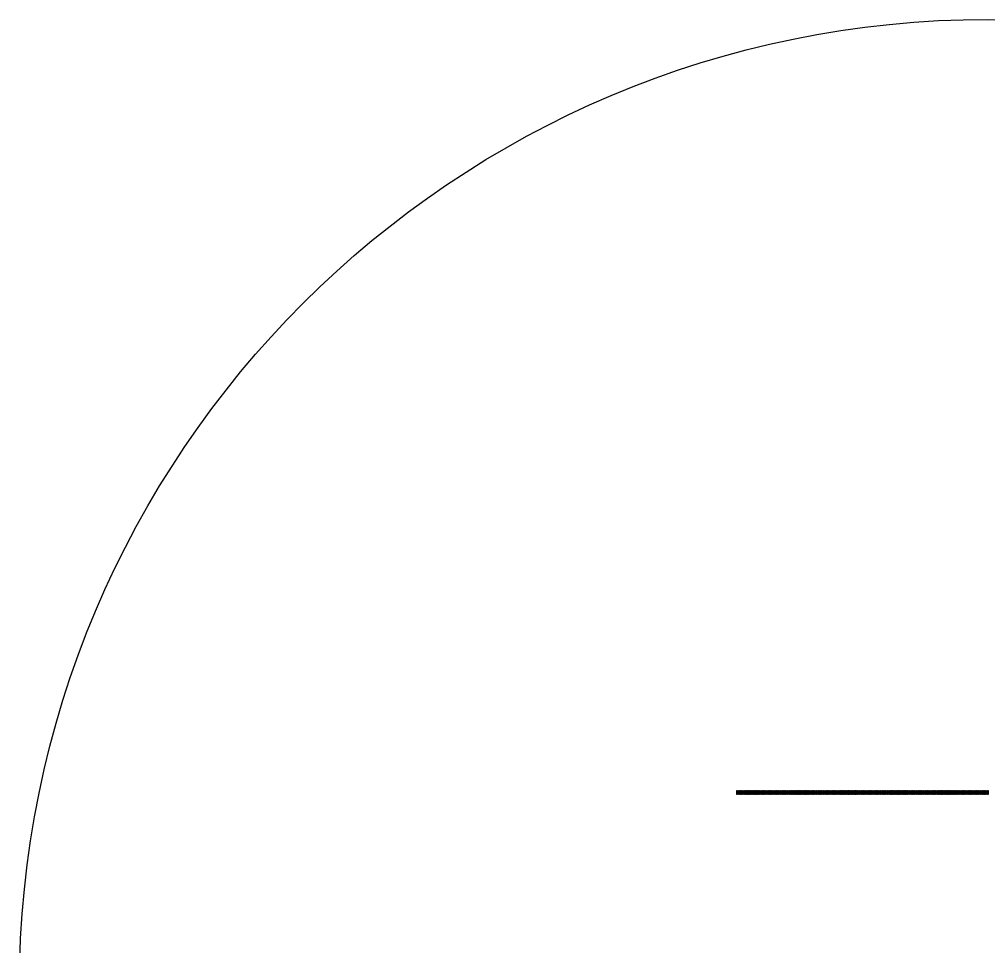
# Model space of a CAD drawing. Header units: millimetres. Extents: x 26241 to 236241, y 30294 to 280394.
# Drawn here: x 186241 to 211249, y 56369 to 80294 of the extents above; entities that cross this region are included whole.
import ezdxf

# ---------------------------------------------------------------- set-up
doc = ezdxf.new("R2010")
doc.units = ezdxf.units.MM
doc.layers.add('CLEAR', color=140, linetype='Continuous')
doc.layers.add('OPAQUE', color=10, linetype='Continuous')

msp = doc.modelspace()

# ---------------------------------------------------------------- linework, layer by layer
at = {"layer": 'CLEAR'}
for p, q in [((204749, 60292), (204749, 60396)), ((204749, 60396), (204759, 60396)), ((204759, 60292), (204749, 60292)), ((204759, 60396), (204759, 60292)), ((204779, 60292), (204779, 60396)), ((204779, 60396), (204789, 60396)), ((204789, 60292), (204779, 60292)), ((204789, 60396), (204789, 60292)), ((204809, 60292), (204809, 60396)), ((204809, 60396), (204819, 60396)), ((204819, 60292), (204809, 60292)), ((204819, 60396), (204819, 60292)), ((204839, 60292), (204839, 60396)), ((204839, 60396), (204849, 60396)), ((204849, 60292), (204839, 60292)), ((204849, 60396), (204849, 60292)), ((204869, 60292), (204869, 60396)), ((204869, 60396), (204879, 60396)), ((204879, 60292), (204869, 60292)), ((204879, 60396), (204879, 60292)), ((204899, 60292), (204899, 60396)), ((204899, 60396), (204909, 60396)), ((204909, 60292), (204899, 60292)), ((204909, 60396), (204909, 60292)), ((204929, 60292), (204929, 60396)), ((204929, 60396), (204939, 60396)), ((204939, 60292), (204929, 60292)), ((204939, 60396), (204939, 60292)), ((204959, 60292), (204959, 60396)), ((204959, 60396), (204969, 60396)), ((204969, 60292), (204959, 60292)), ((204969, 60396), (204969, 60292)), ((204989, 60292), (204989, 60396)), ((204989, 60396), (204999, 60396)), ((204999, 60292), (204989, 60292)), ((204999, 60396), (204999, 60292)), ((205019, 60292), (205019, 60396)), ((205019, 60396), (205029, 60396)), ((205029, 60292), (205019, 60292)), ((205029, 60396), (205029, 60292)), ((205049, 60292), (205049, 60396)), ((205049, 60396), (205059, 60396)), ((205059, 60292), (205049, 60292)), ((205059, 60396), (205059, 60292)), ((205079, 60292), (205079, 60396)), ((205079, 60396), (205089, 60396)), ((205089, 60292), (205079, 60292)), ((205089, 60396), (205089, 60292)), ((205109, 60292), (205109, 60396)), ((205109, 60396), (205119, 60396)), ((205119, 60292), (205109, 60292)), ((205119, 60396), (205119, 60292)), ((205139, 60292), (205139, 60396)), ((205139, 60396), (205149, 60396)), ((205149, 60292), (205139, 60292)), ((205149, 60396), (205149, 60292)), ((205169, 60292), (205169, 60396)), ((205169, 60396), (205179, 60396)), ((205179, 60292), (205169, 60292)), ((205179, 60396), (205179, 60292)), ((205199, 60292), (205199, 60396)), ((205199, 60396), (205209, 60396)), ((205209, 60292), (205199, 60292)), ((205209, 60396), (205209, 60292)), ((205229, 60292), (205229, 60396)), ((205229, 60396), (205239, 60396)), ((205239, 60292), (205229, 60292)), ((205239, 60396), (205239, 60292)), ((205259, 60292), (205259, 60396)), ((205259, 60396), (205269, 60396)), ((205269, 60292), (205259, 60292)), ((205269, 60396), (205269, 60292)), ((205289, 60292), (205289, 60396)), ((205289, 60396), (205299, 60396)), ((205299, 60292), (205289, 60292)), ((205299, 60396), (205299, 60292)), ((205319, 60292), (205319, 60396)), ((205319, 60396), (205329, 60396)), ((205329, 60292), (205319, 60292)), ((205329, 60396), (205329, 60292)), ((205349, 60292), (205349, 60396)), ((205349, 60396), (205359, 60396)), ((205359, 60292), (205349, 60292)), ((205359, 60396), (205359, 60292)), ((205379, 60292), (205379, 60396)), ((205379, 60396), (205389, 60396)), ((205389, 60292), (205379, 60292)), ((205389, 60396), (205389, 60292)), ((205409, 60292), (205409, 60396)), ((205409, 60396), (205419, 60396)), ((205419, 60292), (205409, 60292)), ((205419, 60396), (205419, 60292)), ((205439, 60292), (205439, 60396)), ((205439, 60396), (205449, 60396)), ((205449, 60292), (205439, 60292)), ((205449, 60396), (205449, 60292)), ((205469, 60292), (205469, 60396)), ((205469, 60396), (205479, 60396)), ((205479, 60292), (205469, 60292)), ((205479, 60396), (205479, 60292)), ((205499, 60292), (205499, 60396)), ((205499, 60396), (205509, 60396)), ((205509, 60292), (205499, 60292)), ((205509, 60396), (205509, 60292)), ((205529, 60292), (205529, 60396)), ((205529, 60396), (205539, 60396)), ((205539, 60292), (205529, 60292)), ((205539, 60396), (205539, 60292)), ((205559, 60292), (205559, 60396)), ((205559, 60396), (205569, 60396)), ((205569, 60292), (205559, 60292)), ((205569, 60396), (205569, 60292)), ((205589, 60292), (205589, 60396)), ((205589, 60396), (205599, 60396)), ((205599, 60292), (205589, 60292)), ((205599, 60396), (205599, 60292)), ((205619, 60292), (205619, 60396)), ((205619, 60396), (205629, 60396)), ((205629, 60292), (205619, 60292)), ((205629, 60396), (205629, 60292)), ((205649, 60292), (205649, 60396)), ((205649, 60396), (205659, 60396)), ((205659, 60292), (205649, 60292)), ((205659, 60396), (205659, 60292)), ((205679, 60292), (205679, 60396)), ((205679, 60396), (205689, 60396)), ((205689, 60292), (205679, 60292)), ((205689, 60396), (205689, 60292)), ((205709, 60292), (205709, 60396)), ((205709, 60396), (205719, 60396)), ((205719, 60292), (205709, 60292)), ((205719, 60396), (205719, 60292)), ((205739, 60292), (205739, 60396)), ((205739, 60396), (205749, 60396)), ((205749, 60292), (205739, 60292)), ((205749, 60396), (205749, 60292)), ((205769, 60292), (205769, 60396)), ((205769, 60396), (205779, 60396)), ((205779, 60292), (205769, 60292)), ((205779, 60396), (205779, 60292)), ((205799, 60292), (205799, 60396)), ((205799, 60396), (205809, 60396)), ((205809, 60292), (205799, 60292)), ((205809, 60396), (205809, 60292)), ((205829, 60292), (205829, 60396)), ((205829, 60396), (205839, 60396)), ((205839, 60292), (205829, 60292)), ((205839, 60396), (205839, 60292)), ((205859, 60292), (205859, 60396)), ((205859, 60396), (205869, 60396)), ((205869, 60292), (205859, 60292)), ((205869, 60396), (205869, 60292)), ((205889, 60292), (205889, 60396)), ((205889, 60396), (205899, 60396)), ((205899, 60292), (205889, 60292)), ((205899, 60396), (205899, 60292)), ((205919, 60292), (205919, 60396)), ((205919, 60396), (205929, 60396)), ((205929, 60292), (205919, 60292)), ((205929, 60396), (205929, 60292)), ((205949, 60292), (205949, 60396)), ((205949, 60396), (205959, 60396)), ((205959, 60292), (205949, 60292)), ((205959, 60396), (205959, 60292)), ((205979, 60292), (205979, 60396)), ((205979, 60396), (205989, 60396)), ((205989, 60292), (205979, 60292)), ((205989, 60396), (205989, 60292)), ((206009, 60292), (206009, 60396)), ((206009, 60396), (206019, 60396)), ((206019, 60292), (206009, 60292)), ((206019, 60396), (206019, 60292)), ((206039, 60292), (206039, 60396)), ((206039, 60396), (206049, 60396)), ((206049, 60292), (206039, 60292)), ((206049, 60396), (206049, 60292)), ((206069, 60292), (206069, 60396)), ((206069, 60396), (206079, 60396)), ((206079, 60292), (206069, 60292)), ((206079, 60396), (206079, 60292)), ((206099, 60292), (206099, 60396)), ((206099, 60396), (206109, 60396)), ((206109, 60292), (206099, 60292)), ((206109, 60396), (206109, 60292)), ((206129, 60292), (206129, 60396)), ((206129, 60396), (206139, 60396)), ((206139, 60292), (206129, 60292)), ((206139, 60396), (206139, 60292)), ((206159, 60292), (206159, 60396)), ((206159, 60396), (206169, 60396)), ((206169, 60292), (206159, 60292)), ((206169, 60396), (206169, 60292)), ((206189, 60292), (206189, 60396)), ((206189, 60396), (206199, 60396)), ((206199, 60292), (206189, 60292)), ((206199, 60396), (206199, 60292)), ((206219, 60292), (206219, 60396)), ((206219, 60396), (206229, 60396)), ((206229, 60292), (206219, 60292)), ((206229, 60396), (206229, 60292)), ((206249, 60292), (206249, 60396)), ((206249, 60396), (206259, 60396)), ((206259, 60292), (206249, 60292)), ((206259, 60396), (206259, 60292)), ((206279, 60292), (206279, 60396)), ((206279, 60396), (206289, 60396)), ((206289, 60292), (206279, 60292)), ((206289, 60396), (206289, 60292)), ((206309, 60292), (206309, 60396)), ((206309, 60396), (206319, 60396)), ((206319, 60292), (206309, 60292)), ((206319, 60396), (206319, 60292)), ((206339, 60292), (206339, 60396)), ((206339, 60396), (206349, 60396)), ((206349, 60292), (206339, 60292)), ((206349, 60396), (206349, 60292)), ((206369, 60292), (206369, 60396)), ((206369, 60396), (206379, 60396)), ((206379, 60292), (206369, 60292)), ((206379, 60396), (206379, 60292)), ((206399, 60292), (206399, 60396)), ((206399, 60396), (206409, 60396)), ((206409, 60292), (206399, 60292)), ((206409, 60396), (206409, 60292)), ((206429, 60292), (206429, 60396)), ((206429, 60396), (206439, 60396)), ((206439, 60292), (206429, 60292)), ((206439, 60396), (206439, 60292)), ((206459, 60292), (206459, 60396)), ((206459, 60396), (206469, 60396)), ((206469, 60292), (206459, 60292)), ((206469, 60396), (206469, 60292)), ((206489, 60292), (206489, 60396)), ((206489, 60396), (206499, 60396)), ((206499, 60292), (206489, 60292)), ((206499, 60396), (206499, 60292)), ((206519, 60292), (206519, 60396)), ((206519, 60396), (206529, 60396)), ((206529, 60292), (206519, 60292)), ((206529, 60396), (206529, 60292)), ((206549, 60292), (206549, 60396)), ((206549, 60396), (206559, 60396)), ((206559, 60292), (206549, 60292)), ((206559, 60396), (206559, 60292)), ((206579, 60292), (206579, 60396)), ((206579, 60396), (206589, 60396)), ((206589, 60292), (206579, 60292)), ((206589, 60396), (206589, 60292)), ((206609, 60292), (206609, 60396)), ((206609, 60396), (206619, 60396)), ((206619, 60292), (206609, 60292)), ((206619, 60396), (206619, 60292)), ((206639, 60292), (206639, 60396)), ((206639, 60396), (206649, 60396)), ((206649, 60292), (206639, 60292)), ((206649, 60396), (206649, 60292)), ((206669, 60292), (206669, 60396)), ((206669, 60396), (206679, 60396)), ((206679, 60292), (206669, 60292)), ((206679, 60396), (206679, 60292)), ((206699, 60292), (206699, 60396)), ((206699, 60396), (206709, 60396)), ((206709, 60292), (206699, 60292)), ((206709, 60396), (206709, 60292)), ((206729, 60292), (206729, 60396)), ((206729, 60396), (206739, 60396)), ((206739, 60292), (206729, 60292)), ((206739, 60396), (206739, 60292)), ((206759, 60292), (206759, 60396)), ((206759, 60396), (206769, 60396)), ((206769, 60292), (206759, 60292)), ((206769, 60396), (206769, 60292)), ((206789, 60292), (206789, 60396)), ((206789, 60396), (206799, 60396)), ((206799, 60292), (206789, 60292)), ((206799, 60396), (206799, 60292)), ((206819, 60292), (206819, 60396)), ((206819, 60396), (206829, 60396)), ((206829, 60292), (206819, 60292)), ((206829, 60396), (206829, 60292)), ((206849, 60292), (206849, 60396)), ((206849, 60396), (206859, 60396)), ((206859, 60292), (206849, 60292)), ((206859, 60396), (206859, 60292)), ((206879, 60292), (206879, 60396)), ((206879, 60396), (206889, 60396)), ((206889, 60292), (206879, 60292)), ((206889, 60396), (206889, 60292)), ((206909, 60292), (206909, 60396)), ((206909, 60396), (206919, 60396)), ((206919, 60292), (206909, 60292)), ((206919, 60396), (206919, 60292)), ((206939, 60292), (206939, 60396)), ((206939, 60396), (206949, 60396)), ((206949, 60292), (206939, 60292)), ((206949, 60396), (206949, 60292)), ((206969, 60292), (206969, 60396)), ((206969, 60396), (206979, 60396)), ((206979, 60292), (206969, 60292)), ((206979, 60396), (206979, 60292)), ((206999, 60292), (206999, 60396)), ((206999, 60396), (207009, 60396)), ((207009, 60292), (206999, 60292)), ((207009, 60396), (207009, 60292)), ((207029, 60292), (207029, 60396)), ((207029, 60396), (207039, 60396)), ((207039, 60292), (207029, 60292)), ((207039, 60396), (207039, 60292)), ((207059, 60292), (207059, 60396)), ((207059, 60396), (207069, 60396)), ((207069, 60292), (207059, 60292)), ((207069, 60396), (207069, 60292)), ((207089, 60292), (207089, 60396)), ((207089, 60396), (207099, 60396)), ((207099, 60292), (207089, 60292)), ((207099, 60396), (207099, 60292)), ((207119, 60292), (207119, 60396)), ((207119, 60396), (207129, 60396)), ((207129, 60292), (207119, 60292)), ((207129, 60396), (207129, 60292)), ((207149, 60292), (207149, 60396)), ((207149, 60396), (207159, 60396)), ((207159, 60292), (207149, 60292)), ((207159, 60396), (207159, 60292)), ((207179, 60292), (207179, 60396)), ((207179, 60396), (207189, 60396)), ((207189, 60292), (207179, 60292)), ((207189, 60396), (207189, 60292)), ((207209, 60292), (207209, 60396)), ((207209, 60396), (207219, 60396)), ((207219, 60292), (207209, 60292)), ((207219, 60396), (207219, 60292)), ((207239, 60292), (207239, 60396)), ((207239, 60396), (207249, 60396)), ((207249, 60292), (207239, 60292)), ((207249, 60396), (207249, 60292)), ((207269, 60292), (207269, 60396)), ((207269, 60396), (207279, 60396)), ((207279, 60292), (207269, 60292)), ((207279, 60396), (207279, 60292)), ((207299, 60292), (207299, 60396)), ((207299, 60396), (207309, 60396)), ((207309, 60292), (207299, 60292)), ((207309, 60396), (207309, 60292)), ((207329, 60292), (207329, 60396)), ((207329, 60396), (207339, 60396)), ((207339, 60292), (207329, 60292)), ((207339, 60396), (207339, 60292)), ((207359, 60292), (207359, 60396)), ((207359, 60396), (207369, 60396)), ((207369, 60292), (207359, 60292)), ((207369, 60396), (207369, 60292)), ((207389, 60292), (207389, 60396)), ((207389, 60396), (207399, 60396)), ((207399, 60292), (207389, 60292)), ((207399, 60396), (207399, 60292)), ((207419, 60292), (207419, 60396)), ((207419, 60396), (207429, 60396)), ((207429, 60292), (207419, 60292)), ((207429, 60396), (207429, 60292)), ((207449, 60292), (207449, 60396)), ((207449, 60396), (207459, 60396)), ((207459, 60292), (207449, 60292)), ((207459, 60396), (207459, 60292)), ((207479, 60292), (207479, 60396)), ((207479, 60396), (207489, 60396)), ((207489, 60292), (207479, 60292)), ((207489, 60396), (207489, 60292)), ((207509, 60292), (207509, 60396)), ((207509, 60396), (207519, 60396)), ((207519, 60292), (207509, 60292)), ((207519, 60396), (207519, 60292)), ((207539, 60292), (207539, 60396)), ((207539, 60396), (207549, 60396)), ((207549, 60292), (207539, 60292)), ((207549, 60396), (207549, 60292)), ((207569, 60292), (207569, 60396)), ((207569, 60396), (207579, 60396)), ((207579, 60292), (207569, 60292)), ((207579, 60396), (207579, 60292)), ((207599, 60292), (207599, 60396)), ((207599, 60396), (207609, 60396)), ((207609, 60292), (207599, 60292)), ((207609, 60396), (207609, 60292)), ((207629, 60292), (207629, 60396)), ((207629, 60396), (207639, 60396)), ((207639, 60292), (207629, 60292)), ((207639, 60396), (207639, 60292)), ((207659, 60292), (207659, 60396)), ((207659, 60396), (207669, 60396)), ((207669, 60292), (207659, 60292)), ((207669, 60396), (207669, 60292)), ((207689, 60292), (207689, 60396)), ((207689, 60396), (207699, 60396)), ((207699, 60292), (207689, 60292)), ((207699, 60396), (207699, 60292)), ((207719, 60292), (207719, 60396)), ((207719, 60396), (207729, 60396)), ((207729, 60292), (207719, 60292)), ((207729, 60396), (207729, 60292)), ((207749, 60292), (207749, 60396)), ((207749, 60396), (207759, 60396)), ((207759, 60292), (207749, 60292)), ((207759, 60396), (207759, 60292)), ((207779, 60292), (207779, 60396)), ((207779, 60396), (207789, 60396)), ((207789, 60292), (207779, 60292)), ((207789, 60396), (207789, 60292)), ((207809, 60292), (207809, 60396)), ((207809, 60396), (207819, 60396)), ((207819, 60292), (207809, 60292)), ((207819, 60396), (207819, 60292)), ((207839, 60292), (207839, 60396)), ((207839, 60396), (207849, 60396)), ((207849, 60292), (207839, 60292)), ((207849, 60396), (207849, 60292)), ((207869, 60292), (207869, 60396)), ((207869, 60396), (207879, 60396)), ((207879, 60292), (207869, 60292)), ((207879, 60396), (207879, 60292)), ((207899, 60292), (207899, 60396)), ((207899, 60396), (207909, 60396)), ((207909, 60292), (207899, 60292)), ((207909, 60396), (207909, 60292)), ((207929, 60292), (207929, 60396)), ((207929, 60396), (207939, 60396)), ((207939, 60292), (207929, 60292)), ((207939, 60396), (207939, 60292)), ((207959, 60292), (207959, 60396)), ((207959, 60396), (207969, 60396)), ((207969, 60292), (207959, 60292)), ((207969, 60396), (207969, 60292)), ((207989, 60292), (207989, 60396)), ((207989, 60396), (207999, 60396)), ((207999, 60292), (207989, 60292)), ((207999, 60396), (207999, 60292)), ((208019, 60292), (208019, 60396)), ((208019, 60396), (208029, 60396)), ((208029, 60292), (208019, 60292)), ((208029, 60396), (208029, 60292)), ((208049, 60292), (208049, 60396)), ((208049, 60396), (208059, 60396)), ((208059, 60292), (208049, 60292)), ((208059, 60396), (208059, 60292)), ((208079, 60292), (208079, 60396)), ((208079, 60396), (208089, 60396)), ((208089, 60292), (208079, 60292)), ((208089, 60396), (208089, 60292)), ((208109, 60292), (208109, 60396)), ((208109, 60396), (208119, 60396)), ((208119, 60292), (208109, 60292)), ((208119, 60396), (208119, 60292)), ((208139, 60292), (208139, 60396)), ((208139, 60396), (208149, 60396)), ((208149, 60292), (208139, 60292)), ((208149, 60396), (208149, 60292)), ((208169, 60292), (208169, 60396)), ((208169, 60396), (208179, 60396)), ((208179, 60292), (208169, 60292)), ((208179, 60396), (208179, 60292)), ((208199, 60292), (208199, 60396)), ((208199, 60396), (208209, 60396)), ((208209, 60292), (208199, 60292)), ((208209, 60396), (208209, 60292)), ((208229, 60292), (208229, 60396)), ((208229, 60396), (208239, 60396)), ((208239, 60292), (208229, 60292)), ((208239, 60396), (208239, 60292)), ((208259, 60292), (208259, 60396)), ((208259, 60396), (208269, 60396)), ((208269, 60292), (208259, 60292)), ((208269, 60396), (208269, 60292)), ((208289, 60292), (208289, 60396)), ((208289, 60396), (208299, 60396)), ((208299, 60292), (208289, 60292)), ((208299, 60396), (208299, 60292)), ((208319, 60292), (208319, 60396)), ((208319, 60396), (208329, 60396)), ((208329, 60292), (208319, 60292)), ((208329, 60396), (208329, 60292)), ((208349, 60292), (208349, 60396)), ((208349, 60396), (208359, 60396)), ((208359, 60292), (208349, 60292)), ((208359, 60396), (208359, 60292)), ((208379, 60292), (208379, 60396)), ((208379, 60396), (208389, 60396)), ((208389, 60292), (208379, 60292)), ((208389, 60396), (208389, 60292)), ((208409, 60292), (208409, 60396)), ((208409, 60396), (208419, 60396)), ((208419, 60292), (208409, 60292)), ((208419, 60396), (208419, 60292)), ((208439, 60292), (208439, 60396)), ((208439, 60396), (208449, 60396)), ((208449, 60292), (208439, 60292)), ((208449, 60396), (208449, 60292)), ((208469, 60292), (208469, 60396)), ((208469, 60396), (208479, 60396)), ((208479, 60292), (208469, 60292)), ((208479, 60396), (208479, 60292)), ((208499, 60292), (208499, 60396)), ((208499, 60396), (208509, 60396)), ((208509, 60292), (208499, 60292)), ((208509, 60396), (208509, 60292)), ((208529, 60292), (208529, 60396)), ((208529, 60396), (208539, 60396)), ((208539, 60292), (208529, 60292)), ((208539, 60396), (208539, 60292)), ((208559, 60292), (208559, 60396)), ((208559, 60396), (208569, 60396)), ((208569, 60292), (208559, 60292)), ((208569, 60396), (208569, 60292)), ((208589, 60292), (208589, 60396)), ((208589, 60396), (208599, 60396)), ((208599, 60292), (208589, 60292)), ((208599, 60396), (208599, 60292)), ((208619, 60292), (208619, 60396)), ((208619, 60396), (208629, 60396)), ((208629, 60292), (208619, 60292)), ((208629, 60396), (208629, 60292)), ((208649, 60292), (208649, 60396)), ((208649, 60396), (208659, 60396)), ((208659, 60292), (208649, 60292)), ((208659, 60396), (208659, 60292)), ((208679, 60292), (208679, 60396)), ((208679, 60396), (208689, 60396)), ((208689, 60292), (208679, 60292)), ((208689, 60396), (208689, 60292)), ((208709, 60292), (208709, 60396)), ((208709, 60396), (208719, 60396)), ((208719, 60292), (208709, 60292)), ((208719, 60396), (208719, 60292)), ((208739, 60292), (208739, 60396)), ((208739, 60396), (208749, 60396)), ((208749, 60292), (208739, 60292)), ((208749, 60396), (208749, 60292)), ((208769, 60292), (208769, 60396)), ((208769, 60396), (208779, 60396)), ((208779, 60292), (208769, 60292)), ((208779, 60396), (208779, 60292)), ((208799, 60292), (208799, 60396)), ((208799, 60396), (208809, 60396)), ((208809, 60292), (208799, 60292)), ((208809, 60396), (208809, 60292)), ((208829, 60292), (208829, 60396)), ((208829, 60396), (208839, 60396)), ((208839, 60292), (208829, 60292)), ((208839, 60396), (208839, 60292)), ((208859, 60292), (208859, 60396)), ((208859, 60396), (208869, 60396)), ((208869, 60292), (208859, 60292)), ((208869, 60396), (208869, 60292)), ((208889, 60292), (208889, 60396)), ((208889, 60396), (208899, 60396)), ((208899, 60292), (208889, 60292)), ((208899, 60396), (208899, 60292)), ((208919, 60292), (208919, 60396)), ((208919, 60396), (208929, 60396)), ((208929, 60292), (208919, 60292)), ((208929, 60396), (208929, 60292)), ((208949, 60292), (208949, 60396)), ((208949, 60396), (208959, 60396)), ((208959, 60292), (208949, 60292)), ((208959, 60396), (208959, 60292)), ((208979, 60292), (208979, 60396)), ((208979, 60396), (208989, 60396)), ((208989, 60292), (208979, 60292)), ((208989, 60396), (208989, 60292)), ((209009, 60292), (209009, 60396)), ((209009, 60396), (209019, 60396)), ((209019, 60292), (209009, 60292)), ((209019, 60396), (209019, 60292)), ((209039, 60292), (209039, 60396)), ((209039, 60396), (209049, 60396)), ((209049, 60292), (209039, 60292)), ((209049, 60396), (209049, 60292)), ((209069, 60292), (209069, 60396)), ((209069, 60396), (209079, 60396)), ((209079, 60292), (209069, 60292)), ((209079, 60396), (209079, 60292)), ((209099, 60292), (209099, 60396)), ((209099, 60396), (209109, 60396)), ((209109, 60292), (209099, 60292)), ((209109, 60396), (209109, 60292)), ((209129, 60292), (209129, 60396)), ((209129, 60396), (209139, 60396)), ((209139, 60292), (209129, 60292)), ((209139, 60396), (209139, 60292)), ((209159, 60292), (209159, 60396)), ((209159, 60396), (209169, 60396)), ((209169, 60292), (209159, 60292)), ((209169, 60396), (209169, 60292)), ((209189, 60292), (209189, 60396)), ((209189, 60396), (209199, 60396)), ((209199, 60292), (209189, 60292)), ((209199, 60396), (209199, 60292)), ((209219, 60292), (209219, 60396)), ((209219, 60396), (209229, 60396)), ((209229, 60292), (209219, 60292)), ((209229, 60396), (209229, 60292)), ((209249, 60292), (209249, 60396)), ((209249, 60396), (209259, 60396)), ((209259, 60292), (209249, 60292)), ((209259, 60396), (209259, 60292)), ((209279, 60292), (209279, 60396)), ((209279, 60396), (209289, 60396)), ((209289, 60292), (209279, 60292)), ((209289, 60396), (209289, 60292)), ((209309, 60292), (209309, 60396)), ((209309, 60396), (209319, 60396)), ((209319, 60292), (209309, 60292)), ((209319, 60396), (209319, 60292)), ((209339, 60292), (209339, 60396)), ((209339, 60396), (209349, 60396)), ((209349, 60292), (209339, 60292)), ((209349, 60396), (209349, 60292)), ((209369, 60292), (209369, 60396)), ((209369, 60396), (209379, 60396)), ((209379, 60292), (209369, 60292)), ((209379, 60396), (209379, 60292)), ((209399, 60292), (209399, 60396)), ((209399, 60396), (209409, 60396)), ((209409, 60292), (209399, 60292)), ((209409, 60396), (209409, 60292)), ((209429, 60292), (209429, 60396)), ((209429, 60396), (209439, 60396)), ((209439, 60292), (209429, 60292)), ((209439, 60396), (209439, 60292)), ((209459, 60292), (209459, 60396)), ((209459, 60396), (209469, 60396)), ((209469, 60292), (209459, 60292)), ((209469, 60396), (209469, 60292)), ((209489, 60292), (209489, 60396)), ((209489, 60396), (209499, 60396)), ((209499, 60292), (209489, 60292)), ((209499, 60396), (209499, 60292)), ((209519, 60292), (209519, 60396)), ((209519, 60396), (209529, 60396)), ((209529, 60292), (209519, 60292)), ((209529, 60396), (209529, 60292)), ((209549, 60292), (209549, 60396)), ((209549, 60396), (209559, 60396)), ((209559, 60292), (209549, 60292)), ((209559, 60396), (209559, 60292)), ((209579, 60292), (209579, 60396)), ((209579, 60396), (209589, 60396)), ((209589, 60292), (209579, 60292)), ((209589, 60396), (209589, 60292)), ((209609, 60292), (209609, 60396)), ((209609, 60396), (209619, 60396)), ((209619, 60292), (209609, 60292)), ((209619, 60396), (209619, 60292)), ((209639, 60292), (209639, 60396)), ((209639, 60396), (209649, 60396)), ((209649, 60292), (209639, 60292)), ((209649, 60396), (209649, 60292)), ((209669, 60292), (209669, 60396)), ((209669, 60396), (209679, 60396)), ((209679, 60292), (209669, 60292)), ((209679, 60396), (209679, 60292)), ((209699, 60292), (209699, 60396)), ((209699, 60396), (209709, 60396)), ((209709, 60292), (209699, 60292)), ((209709, 60396), (209709, 60292)), ((209729, 60292), (209729, 60396)), ((209729, 60396), (209739, 60396)), ((209739, 60292), (209729, 60292)), ((209739, 60396), (209739, 60292)), ((209759, 60292), (209759, 60396)), ((209759, 60396), (209769, 60396)), ((209769, 60292), (209759, 60292)), ((209769, 60396), (209769, 60292)), ((209789, 60292), (209789, 60396)), ((209789, 60396), (209799, 60396)), ((209799, 60292), (209789, 60292)), ((209799, 60396), (209799, 60292)), ((209819, 60292), (209819, 60396)), ((209819, 60396), (209829, 60396)), ((209829, 60292), (209819, 60292)), ((209829, 60396), (209829, 60292)), ((209849, 60292), (209849, 60396)), ((209849, 60396), (209859, 60396)), ((209859, 60292), (209849, 60292)), ((209859, 60396), (209859, 60292)), ((209879, 60292), (209879, 60396)), ((209879, 60396), (209889, 60396)), ((209889, 60292), (209879, 60292)), ((209889, 60396), (209889, 60292)), ((209909, 60292), (209909, 60396)), ((209909, 60396), (209919, 60396)), ((209919, 60292), (209909, 60292)), ((209919, 60396), (209919, 60292)), ((209939, 60292), (209939, 60396)), ((209939, 60396), (209949, 60396)), ((209949, 60292), (209939, 60292)), ((209949, 60396), (209949, 60292)), ((209969, 60292), (209969, 60396)), ((209969, 60396), (209979, 60396)), ((209979, 60292), (209969, 60292)), ((209979, 60396), (209979, 60292)), ((209999, 60292), (209999, 60396)), ((209999, 60396), (210009, 60396)), ((210009, 60292), (209999, 60292)), ((210009, 60396), (210009, 60292)), ((210029, 60292), (210029, 60396)), ((210029, 60396), (210039, 60396)), ((210039, 60292), (210029, 60292)), ((210039, 60396), (210039, 60292)), ((210059, 60292), (210059, 60396)), ((210059, 60396), (210069, 60396)), ((210069, 60292), (210059, 60292)), ((210069, 60396), (210069, 60292)), ((210089, 60292), (210089, 60396)), ((210089, 60396), (210099, 60396)), ((210099, 60292), (210089, 60292)), ((210099, 60396), (210099, 60292)), ((210119, 60292), (210119, 60396)), ((210119, 60396), (210129, 60396)), ((210129, 60292), (210119, 60292)), ((210129, 60396), (210129, 60292)), ((210149, 60292), (210149, 60396)), ((210149, 60396), (210159, 60396)), ((210159, 60292), (210149, 60292)), ((210159, 60396), (210159, 60292)), ((210179, 60292), (210179, 60396)), ((210179, 60396), (210189, 60396)), ((210189, 60292), (210179, 60292)), ((210189, 60396), (210189, 60292)), ((210209, 60292), (210209, 60396)), ((210209, 60396), (210219, 60396)), ((210219, 60292), (210209, 60292)), ((210219, 60396), (210219, 60292)), ((210239, 60292), (210239, 60396)), ((210239, 60396), (210249, 60396)), ((210249, 60292), (210239, 60292)), ((210249, 60396), (210249, 60292)), ((210269, 60292), (210269, 60396)), ((210269, 60396), (210279, 60396)), ((210279, 60292), (210269, 60292)), ((210279, 60396), (210279, 60292)), ((210299, 60292), (210299, 60396)), ((210299, 60396), (210309, 60396)), ((210309, 60292), (210299, 60292)), ((210309, 60396), (210309, 60292)), ((210329, 60292), (210329, 60396)), ((210329, 60396), (210339, 60396)), ((210339, 60292), (210329, 60292)), ((210339, 60396), (210339, 60292)), ((210359, 60292), (210359, 60396)), ((210359, 60396), (210369, 60396)), ((210369, 60292), (210359, 60292)), ((210369, 60396), (210369, 60292)), ((210389, 60292), (210389, 60396)), ((210389, 60396), (210399, 60396)), ((210399, 60292), (210389, 60292)), ((210399, 60396), (210399, 60292)), ((210419, 60292), (210419, 60396)), ((210419, 60396), (210429, 60396)), ((210429, 60292), (210419, 60292)), ((210429, 60396), (210429, 60292)), ((210449, 60292), (210449, 60396)), ((210449, 60396), (210459, 60396)), ((210459, 60292), (210449, 60292)), ((210459, 60396), (210459, 60292)), ((210479, 60292), (210479, 60396)), ((210479, 60396), (210489, 60396)), ((210489, 60292), (210479, 60292)), ((210489, 60396), (210489, 60292)), ((210509, 60292), (210509, 60396)), ((210509, 60396), (210519, 60396)), ((210519, 60292), (210509, 60292)), ((210519, 60396), (210519, 60292)), ((210539, 60292), (210539, 60396)), ((210539, 60396), (210549, 60396)), ((210549, 60292), (210539, 60292)), ((210549, 60396), (210549, 60292)), ((210569, 60292), (210569, 60396)), ((210569, 60396), (210579, 60396)), ((210579, 60292), (210569, 60292)), ((210579, 60396), (210579, 60292)), ((210599, 60292), (210599, 60396)), ((210599, 60396), (210609, 60396)), ((210609, 60292), (210599, 60292)), ((210609, 60396), (210609, 60292)), ((210629, 60292), (210629, 60396)), ((210629, 60396), (210639, 60396)), ((210639, 60292), (210629, 60292)), ((210639, 60396), (210639, 60292)), ((210659, 60292), (210659, 60396)), ((210659, 60396), (210669, 60396)), ((210669, 60292), (210659, 60292)), ((210669, 60396), (210669, 60292)), ((210689, 60292), (210689, 60396)), ((210689, 60396), (210699, 60396)), ((210699, 60292), (210689, 60292)), ((210699, 60396), (210699, 60292)), ((210719, 60292), (210719, 60396)), ((210719, 60396), (210729, 60396)), ((210729, 60292), (210719, 60292)), ((210729, 60396), (210729, 60292)), ((210749, 60292), (210749, 60396)), ((210749, 60396), (210759, 60396)), ((210759, 60292), (210749, 60292)), ((210759, 60396), (210759, 60292)), ((210779, 60292), (210779, 60396)), ((210779, 60396), (210789, 60396)), ((210789, 60292), (210779, 60292)), ((210789, 60396), (210789, 60292)), ((210809, 60292), (210809, 60396)), ((210809, 60396), (210819, 60396)), ((210819, 60292), (210809, 60292)), ((210819, 60396), (210819, 60292)), ((210839, 60292), (210839, 60396)), ((210839, 60396), (210849, 60396)), ((210849, 60292), (210839, 60292)), ((210849, 60396), (210849, 60292)), ((210869, 60292), (210869, 60396)), ((210869, 60396), (210879, 60396)), ((210879, 60292), (210869, 60292)), ((210879, 60396), (210879, 60292)), ((210899, 60292), (210899, 60396)), ((210899, 60396), (210909, 60396)), ((210909, 60292), (210899, 60292)), ((210909, 60396), (210909, 60292)), ((210929, 60292), (210929, 60396)), ((210929, 60396), (210939, 60396)), ((210939, 60292), (210929, 60292)), ((210939, 60396), (210939, 60292)), ((210959, 60292), (210959, 60396)), ((210959, 60396), (210969, 60396)), ((210969, 60292), (210959, 60292)), ((210969, 60396), (210969, 60292)), ((210989, 60292), (210989, 60396)), ((210989, 60396), (210999, 60396)), ((210999, 60292), (210989, 60292)), ((210999, 60396), (210999, 60292)), ((211019, 60292), (211019, 60396)), ((211019, 60396), (211029, 60396)), ((211029, 60292), (211019, 60292)), ((211029, 60396), (211029, 60292)), ((211049, 60292), (211049, 60396)), ((211049, 60396), (211059, 60396)), ((211059, 60292), (211049, 60292)), ((211059, 60396), (211059, 60292)), ((211079, 60292), (211079, 60396)), ((211079, 60396), (211089, 60396)), ((211089, 60292), (211079, 60292)), ((211089, 60396), (211089, 60292)), ((211109, 60292), (211109, 60396)), ((211109, 60396), (211119, 60396)), ((211119, 60292), (211109, 60292)), ((211119, 60396), (211119, 60292)), ((211139, 60292), (211139, 60396)), ((211139, 60396), (211149, 60396)), ((211149, 60292), (211139, 60292)), ((211149, 60396), (211149, 60292)), ((211169, 60292), (211169, 60396)), ((211169, 60396), (211179, 60396)), ((211179, 60292), (211169, 60292)), ((211179, 60396), (211179, 60292)), ((211199, 60292), (211199, 60396)), ((211199, 60396), (211209, 60396)), ((211209, 60292), (211199, 60292)), ((211209, 60396), (211209, 60292)), ((211229, 60292), (211229, 60396)), ((211229, 60396), (211239, 60396)), ((211239, 60292), (211229, 60292)), ((211239, 60396), (211239, 60292))]:
    msp.add_line(p, q, dxfattribs=at)
at = {"layer": 'OPAQUE'}
msp.add_circle((211241, 55294), 25000, dxfattribs=at)

doc.saveas('drawing.dxf')
